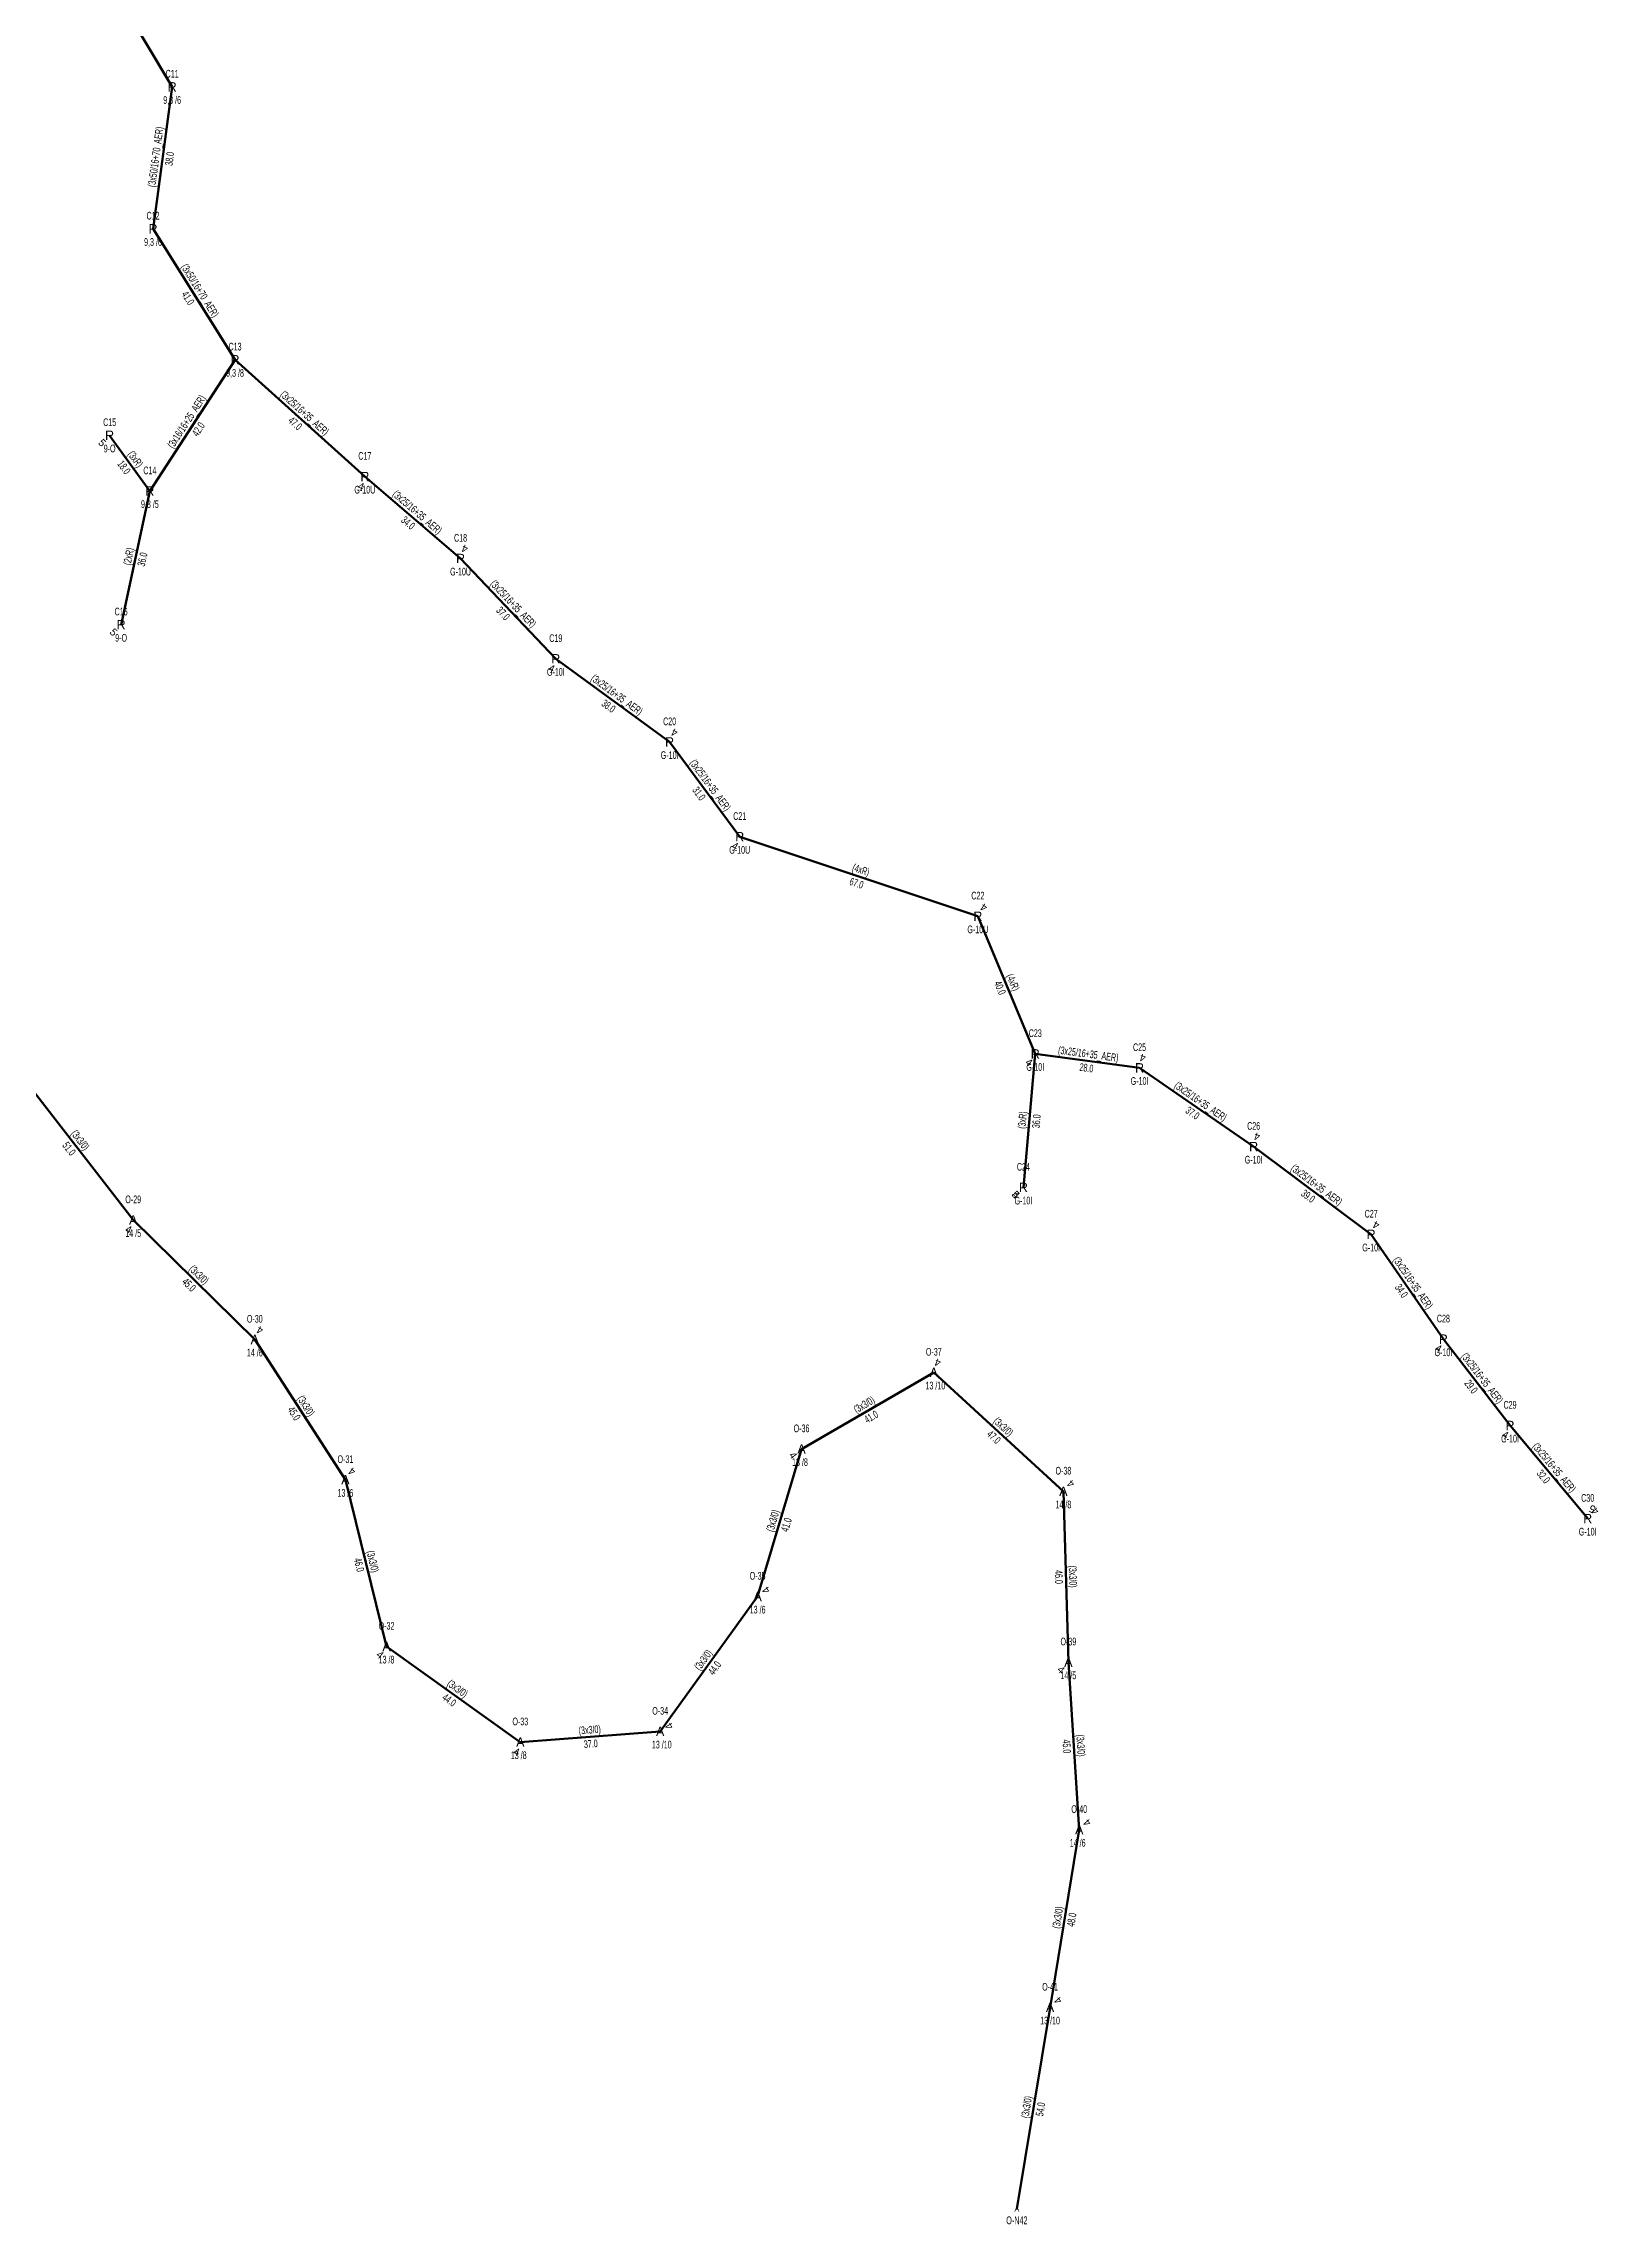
# Model space of a CAD drawing. Header units: millimetres. Extents: x 635683 to 638848, y 4083109 to 4086793.
# Drawn here: x 638434 to 638848, y 4083109 to 4083690 of the extents above; entities that cross this region are included whole.
import ezdxf
from ezdxf.enums import TextEntityAlignment as Align

# ---------------------------------------------------------------- set-up
doc = ezdxf.new("R2010")
doc.units = ezdxf.units.MM
for name, color, linetype, lineweight in [('DIREK_AG_MEVCUT', 120, 'Continuous', 25), ('DIREK_ENH_MEVCUT', 6, 'Continuous', 25), ('HAT_AG_HAVAI_MEVCUT', 126, 'Continuous', 50), ('HAT_ENH_HAVAI_MEVCUT', 6, 'Continuous', 70), ('NODE_OG_MEVCUT', 5, 'Continuous', 25)]:
    doc.layers.add(name, color=color, linetype=linetype, lineweight=lineweight)
doc.styles.add('Direk', font='B_CAD')
doc.styles.get("Standard").update_dxf_attribs({"font": 'Arial'})

msp = doc.modelspace()

# ---------------------------------------------------------------- linework, layer by layer
at = {"layer": 'HAT_AG_HAVAI_MEVCUT'}
for p, q in [((638443.838, 4083719.215), (638467.859, 4083678.915)), ((638467.859, 4083678.915), (638462.761, 4083641.077)), ((638462.761, 4083641.077), (638484.616, 4083606.179)), ((638484.616, 4083606.179), (638461.923, 4083571.188)), ((638519.206, 4083575.056), (638484.616, 4083606.179)), ((638451.203, 4083586.038), (638461.923, 4083571.188)), ((638544.708, 4083553.22), (638519.206, 4083575.056)), ((638461.923, 4083571.188), (638454.261, 4083535.568)), ((638570.096, 4083526.486), (638544.708, 4083553.22)), ((638600.423, 4083504.31), (638570.096, 4083526.486)), ((638619.103, 4083479.068), (638600.423, 4083504.31)), ((638619.103, 4083479.068), (638682.556, 4083457.87)), ((638682.556, 4083457.87), (638697.853, 4083421.196)), ((638697.853, 4083421.196), (638694.693, 4083385.587)), ((638725.642, 4083417.461), (638697.853, 4083421.196)), ((638756.047, 4083396.484), (638725.642, 4083417.461)), ((638787.358, 4083373.073), (638756.047, 4083396.484)), ((638806.608, 4083345.153), (638787.358, 4083373.073)), ((638824.36, 4083322.148), (638806.608, 4083345.153)), ((638845.055, 4083297.346), (638824.36, 4083322.148))]:
    msp.add_line(p, q, dxfattribs=at)
at = {"layer": 'HAT_ENH_HAVAI_MEVCUT'}
for p, q in [((638426.301368, 4083417.234569), (638457.48361, 4083376.911446)), ((638457.48361, 4083376.911446), (638489.881555, 4083345.066961)), ((638489.881555, 4083345.066961), (638514.028098, 4083307.676333)), ((638635.575433, 4083315.878648), (638670.809369, 4083336.285722)), ((638670.809369, 4083336.285722), (638705.349458, 4083304.586738)), ((638623.86841, 4083276.573537), (638635.575433, 4083315.878648)), ((638514.028098, 4083307.676333), (638524.988548, 4083263.244317)), ((638705.349458, 4083304.586738), (638706.674375, 4083259.065105)), ((638597.904139, 4083240.598052), (638623.86841, 4083276.573537)), ((638524.988548, 4083263.244317), (638560.635971, 4083237.765161)), ((638706.674375, 4083259.065105), (638709.571055, 4083214.402358)), ((638560.635971, 4083237.765161), (638597.904139, 4083240.598052)), ((638709.571055, 4083214.402358), (638701.796868, 4083167.053374)), ((638692.956747, 4083113.355451), (638701.796868, 4083167.053374))]:
    msp.add_line(p, q, dxfattribs=at)

# ---------------------------------------------------------------- texts
at = {"layer": 'DIREK_AG_MEVCUT', "linetype": 'ByBlock', "width": 0.53}
for s, p in [('C11', (638467.859, 4083682.415)), ('9,3 /6', (638467.859, 4083675.415)), ('C12', (638462.761, 4083644.577)), ('9,3 /6', (638462.761, 4083637.577)), ('C13', (638484.616, 4083609.679)), ('9,3 /8', (638484.616, 4083602.679)), ('C15', (638451.203, 4083589.538)), ('9-O', (638451.203, 4083582.538)), ('C17', (638519.206, 4083580.556)), ('C14', (638461.923, 4083576.688)), ('G-10U', (638519.206, 4083571.556)), ('9,3 /5', (638461.923, 4083567.688)), ('C18', (638544.708, 4083558.72)), ('G-10U', (638544.708, 4083549.72)), ('C16', (638454.261, 4083539.068)), ('9-O', (638454.261, 4083532.068)), ('C19', (638570.096, 4083531.986)), ('G-10I', (638570.096, 4083522.986)), ('C20', (638600.423, 4083509.81)), ('G-10I', (638600.423, 4083500.81)), ('C21', (638619.103, 4083484.568)), ('G-10U', (638619.103, 4083475.568)), ('C22', (638682.556, 4083463.37)), ('G-10U', (638682.556, 4083454.37)), ('C23', (638697.853, 4083426.696)), ('C25', (638725.642, 4083422.961)), ('G-10I', (638697.853, 4083417.696)), ('G-10I', (638725.642, 4083413.961)), ('C26', (638756.047, 4083401.984)), ('C24', (638694.693, 4083391.087)), ('G-10I', (638756.047, 4083392.984)), ('G-10I', (638694.693, 4083382.087)), ('C27', (638787.358, 4083378.573)), ('G-10I', (638787.358, 4083369.573)), ('C28', (638806.608, 4083350.653)), ('G-10I', (638806.608, 4083341.653)), ('C29', (638824.36, 4083327.648)), ('G-10I', (638824.36, 4083318.648)), ('C30', (638845.055, 4083302.846)), ('G-10I', (638845.055, 4083293.846))]:
    msp.add_text(s, height=2.05, dxfattribs=at).set_placement(p, align=Align.MIDDLE_CENTER)
at = {"layer": 'DIREK_AG_MEVCUT', "linetype": 'ByBlock', "style": 'Direk'}
for p in [(638467.859, 4083678.915), (638462.761, 4083641.077), (638484.616, 4083606.179), (638451.203, 4083586.038), (638461.923, 4083571.188), (638519.206, 4083575.056), (638544.708, 4083553.22), (638454.261, 4083535.568), (638570.096, 4083526.486), (638600.423, 4083504.31), (638619.103, 4083479.068), (638682.556, 4083457.87), (638697.853, 4083421.196), (638725.642, 4083417.461), (638756.047, 4083396.484), (638694.693, 4083385.587), (638787.358, 4083373.073), (638806.608, 4083345.153), (638824.36, 4083322.148), (638845.055, 4083297.346)]:
    msp.add_text('R', height=2.5, dxfattribs=at).set_placement(p, align=Align.MIDDLE_CENTER)
at = {"layer": 'DIREK_AG_MEVCUT', "color": 32, "style": 'Direk'}
for s, rotation, p in [('5', 315.000001, (638449.223101, 4083584.058101)), ('4', 339.010056, (638518.203029, 4083572.441799)), ('4', 516.760362, (638545.812818, 4083555.792815)), ('5', 315.000001, (638452.281101, 4083533.588101)), ('4', 336.760362, (638568.991182, 4083523.913185)), ('4', 513.251396, (638601.683215, 4083506.810372)), ('4', 333.251396, (638617.842785, 4083476.567628)), ('4', 506.320692, (638684.108723, 4083460.200032)), ('4', 522.698727, (638726.474709, 4083420.134312)), ('4', 323.785075, (638696.198716, 4083418.936942)), ('4', 521.607406, (638756.930474, 4083399.140967)), ('5', 312.464384, (638692.627448, 4083383.696631)), ('4', 315.000001, (638692.713101, 4083383.607101)), ('4', 512.292549, (638788.65988, 4083375.551933)), ('4', 332.292549, (638805.30612, 4083342.674067)), ('4', 333.827938, (638823.125009, 4083319.635074)), ('5', 154.920955, (638846.241831, 4083299.882027)), ('4', 495.000001, (638847.034899, 4083299.325899))]:
    msp.add_text(s, height=2, rotation=rotation, dxfattribs=at).set_placement(p, align=Align.MIDDLE_CENTER)
at = {"layer": 'DIREK_ENH_MEVCUT', "width": 0.53}
for s, p in [('O-29', (638457.48361, 4083382.411446)), ('14 /5', (638457.48361, 4083373.411446)), ('O-30', (638489.881555, 4083350.566961)), ('14 /6', (638489.881555, 4083341.566961)), ('O-37', (638670.809369, 4083341.785722)), ('13 /10', (638671.231454, 4083332.785722)), ('O-36', (638635.575433, 4083321.378648)), ('O-31', (638514.028098, 4083313.176333)), ('13 /8', (638635.153348, 4083312.378648)), ('O-38', (638705.349458, 4083310.086738)), ('13 /6', (638514.028098, 4083304.176333)), ('14 /8', (638705.349458, 4083301.086738)), ('O-35', (638623.86841, 4083282.073537)), ('13 /6', (638623.86841, 4083273.073537)), ('O-32', (638524.988548, 4083268.744317)), ('O-39', (638706.674375, 4083264.565105)), ('13 /8', (638524.988548, 4083259.744317)), ('14 /5', (638706.674375, 4083255.565105)), ('O-34', (638597.904139, 4083246.098052)), ('O-33', (638560.635971, 4083243.265161)), ('13 /8', (638560.213886, 4083234.265161)), ('13 /10', (638598.326224, 4083237.098052)), ('O-40', (638709.571055, 4083219.902358)), ('14 /6', (638709.14897, 4083210.902358)), ('O-41', (638701.796868, 4083172.553374)), ('13 /10', (638701.796868, 4083163.553374))]:
    msp.add_text(s, height=2.05, dxfattribs=at).set_placement(p, align=Align.MIDDLE_CENTER)
at = {"layer": 'DIREK_ENH_MEVCUT', "color": 32, "style": 'Direk'}
for rotation, p in [(333.857557, (638456.249918, 4083374.397882)), (511.427013, (638491.220733, 4083347.525945)), (518.728005, (638671.825197, 4083338.894955)), (501.928513, (638515.754701, 4083309.880611)), (306.706923, (638633.330663, 4083314.205026)), (495.833569, (638707.300344, 4083306.595231)), (486.706923, (638626.11318, 4083278.247159)), (321.928513, (638523.261944, 4083261.040039)), (315.833569, (638704.723489, 4083257.056612)), (480.528818, (638600.315985, 4083242.020372)), (338.784063, (638559.622697, 4083235.154936)), (491.561792, (638711.666129, 4083216.259954)), (490.337927, (638703.93114, 4083168.865798))]:
    msp.add_text('4', height=2, rotation=rotation, dxfattribs=at).set_placement(p, align=Align.MIDDLE_CENTER)
at = {"layer": 'DIREK_ENH_MEVCUT', "style": 'Direk'}
for p in [(638457.48361, 4083376.911446), (638489.881555, 4083345.066961), (638670.809369, 4083336.285722), (638635.575433, 4083315.878648), (638514.028098, 4083307.676333), (638705.349458, 4083304.586738), (638623.86841, 4083276.573537), (638524.988548, 4083263.244317), (638706.674375, 4083259.065105), (638597.904139, 4083240.598052), (638560.635971, 4083237.765161), (638709.571055, 4083214.402358), (638701.796868, 4083167.053374)]:
    msp.add_text('A', height=2.5, dxfattribs=at).set_placement(p, align=Align.MIDDLE_CENTER)
at = {"layer": 'HAT_AG_HAVAI_MEVCUT', "lineweight": 30, "width": 0.53}
for s, rotation, p in [('(3x50/16+70_AER)', 442.326617, (638464.467611, 4083660.109497, 319231.3805)), ('(3x50/16+70_AER)', 302.057006, (638474.408892, 4083624.079148, 319242.308)), ('(3x16/16+25_AER)', 417.035051, (638472.556347, 4083589.146007, 319230.9615)), ('(3x25/16+35_AER)', 318.02011, (638502.479539, 4083591.249373)), ('(3xR)', 305.824973, (638457.252187, 4083579.110514, 319230.9615)), ('(3x25/16+35_AER)', 319.428322, (638532.509839, 4083564.783654)), ('(2xR)', 437.860431, (638457.261007, 4083553.55675, 319227.1305)), ('(3x25/16+35_AER)', 313.520721, (638558.018357, 4083540.438324)), ('(3x25/16+35_AER)', 323.824624, (638585.76122, 4083516.084132)), ('(3x25/16+35_AER)', 306.50279, (638610.446254, 4083492.194633)), ('(4xR)', 341.526864, (638651.098831, 4083469.275201, 319341.278)), ('(4xR)', 292.641382, (638690.988993, 4083439.860218, 319348.9265)), ('(3x25/16+35_AER)', 352.344996, (638711.860727, 4083420.170925)), ('(3x25/16+35_AER)', 325.397452, (638741.327198, 4083407.672144)), ('(3xR)', 444.928765, (638695.426327, 4083403.466635)), ('(3x25/16+35_AER)', 323.21481, (638772.211494, 4083385.459253)), ('(3x25/16+35_AER)', 304.585095, (638797.682791, 4083359.595485)), ('(3x25/16+35_AER)', 307.655873, (638816.15694, 4083334.16978)), ('(3x25/16+35_AER)', 309.841908, (638835.360143, 4083310.291571))]:
    msp.add_text(s, height=2.05, rotation=rotation, dxfattribs=at).set_placement(p, align=Align.CENTER)
for s, rotation, p in [('38.0', 442.326617, (638466.152389, 4083659.882503, 319231.3805)), ('41.0', 302.057006, (638472.968108, 4083623.176852, 319242.308)), ('47.0', 318.02011, (638501.342461, 4083589.985627)), ('42.0', 417.035051, (638473.982653, 4083588.220993, 319230.9615)), ('18.0', 305.824973, (638455.873813, 4083578.115486, 319230.9615)), ('34.0', 319.428322, (638531.404161, 4083563.492346)), ('36.0', 437.860431, (638458.922993, 4083553.19925, 319227.1305)), ('37.0', 313.520721, (638556.785643, 4083539.267676)), ('38.0', 323.824624, (638584.75778, 4083514.711868)), ('31.0', 306.50279, (638609.079746, 4083491.183367)), ('67.0', 341.526864, (638650.560169, 4083467.662799, 319341.278)), ('40.0', 292.641382, (638689.420007, 4083439.205782, 319348.9265)), ('28.0', 352.344996, (638711.634273, 4083418.486075)), ('36.0', 444.928765, (638697.119673, 4083403.316365)), ('37.0', 325.397452, (638740.361802, 4083406.272856)), ('39.0', 323.21481, (638771.193506, 4083384.097747)), ('34.0', 304.585095, (638796.283209, 4083358.630515)), ('29.0', 307.655873, (638814.81106, 4083333.13122)), ('32.0', 309.841908, (638834.054857, 4083309.202429))]:
    msp.add_text(s, height=2.05, rotation=rotation, dxfattribs=at).set_placement(p, align=Align.TOP_CENTER)
at = {"layer": 'HAT_ENH_HAVAI_MEVCUT', "lineweight": 30, "width": 0.53}
for rotation, p in [(307.715111, (638442.564892, 4083397.592983)), (315.493601, (638474.278423, 4083361.5954)), (302.854023, (638502.668873, 4083326.832773)), (30.07891, (638652.766387, 4083326.817721)), (317.456007, (638688.654146, 4083321.062475)), (73.413844, (638628.907289, 4083296.468731)), (283.857024, (638520.333585, 4083285.6639)), (271.667135, (638706.861557, 4083281.85065)), (54.181216, (638610.197033, 4083259.083234)), (324.444541, (638543.306527, 4083251.196259)), (4.346904, (638579.205629, 4083240.029161)), (273.71082, (638708.970933, 4083236.788744)), (440.675851, (638704.845192, 4083190.865582)), (80.651428, (638696.538097, 4083140.342487))]:
    msp.add_text('(3x3/0)', height=2.05, rotation=rotation, dxfattribs=at).set_placement(p, align=Align.CENTER)
for s, rotation, p in [('51.0', 307.715111, (638441.220086, 4083396.553032)), ('45.0', 315.493601, (638473.086742, 4083360.383007)), ('45.0', 302.854023, (638501.240779, 4083325.910522)), ('41.0', 30.07891, (638653.618414, 4083325.34665)), ('47.0', 317.456007, (638687.504681, 4083319.809985)), ('41.0', 73.413844, (638630.536554, 4083295.983454)), ('46.0', 283.857024, (638518.683061, 4083285.25675)), ('46.0', 271.667135, (638705.162276, 4083281.801192)), ('44.0', 54.181216, (638611.575516, 4083258.088354)), ('44.0', 324.444541, (638542.317993, 4083249.813219)), ('37.0', 4.346904, (638579.334481, 4083238.334051)), ('45.0', 273.71082, (638707.274497, 4083236.678719)), ('48.0', 440.675851, (638706.522731, 4083190.590149)), ('54.0', 80.651428, (638698.215518, 4083140.066338))]:
    msp.add_text(s, height=2.05, rotation=rotation, dxfattribs=at).set_placement(p, align=Align.TOP_CENTER)
at = {"layer": 'NODE_OG_MEVCUT', "style": 'Direk'}
msp.add_text('A', height=1.4, dxfattribs=at).set_placement((638692.956747, 4083113.355451), align=Align.MIDDLE_CENTER)
at = {"layer": 'NODE_OG_MEVCUT', "width": 0.6}
msp.add_text('O-N42', height=2.1, dxfattribs=at).set_placement((638692.956747, 4083111.355451), align=Align.TOP_CENTER)

doc.saveas('drawing.dxf')
